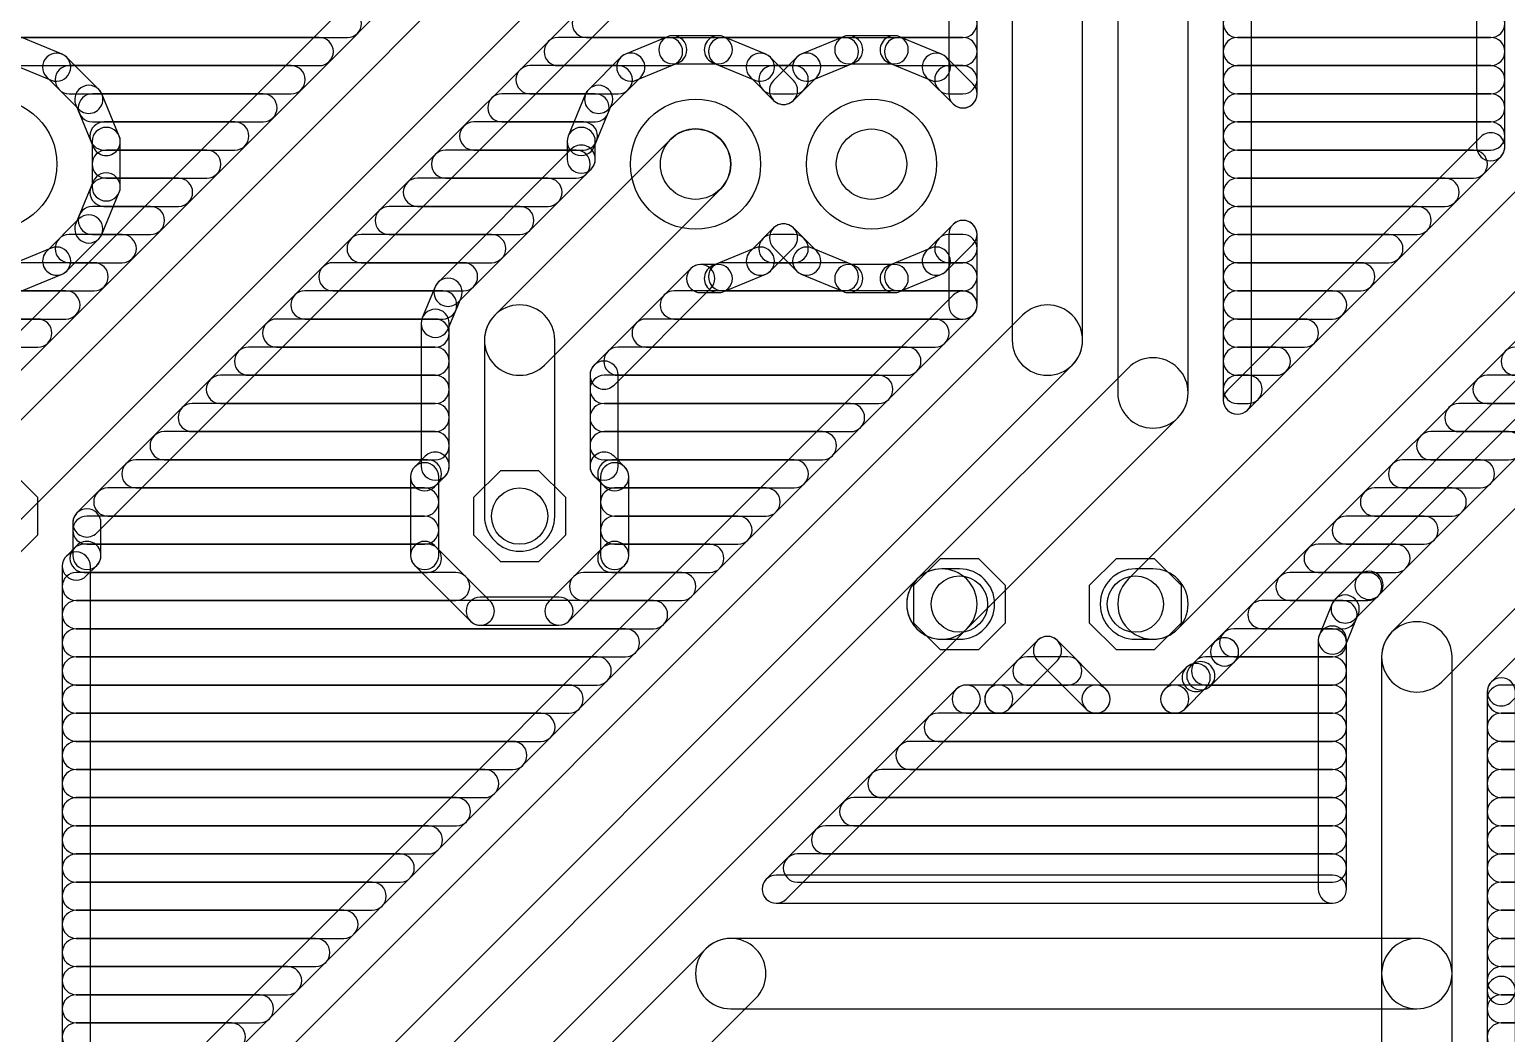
# Model space of a CAD drawing. Extents: x 1 to 104, y 1 to 79.
# Drawn here: x 27.21 to 48.54, y 28.09 to 42.58 of the extents above; entities that cross this region are included whole.
import ezdxf

# ---------------------------------------------------------------- set-up
doc = ezdxf.new("R2010")
doc.units = 0
for name, color, linetype in [('16', 174, 'CONTINUOUS'), ('17', 94, 'CONTINUOUS'), ('44', 250, 'CONTINUOUS')]:
    doc.layers.add(name, color=color, linetype=linetype)

# ---------------------------------------------------------------- blocks, each defined once
blk = doc.blocks.new('OCTAGONP')
blk.add_lwpolyline([(-0.5, -0.2071), (-0.5, 0.2071), (-0.2071, 0.5), (0.2071, 0.5), (0.5, 0.2071), (0.5, -0.2071), (0.2071, -0.5), (-0.2071, -0.5)], close=True)
blk = doc.blocks.new('ROUNDP')
blk.add_circle((0, 0), 0.5)

msp = doc.modelspace()

# ---------------------------------------------------------------- linework, layer by layer
at = {"layer": '16'}
for points in [[(48.1076, 54.7643), (48.1076, 40.891, 1), (48.514, 40.891), (48.514, 54.7643, 1)], [(42.418, 38.1), (42.418, 54.102, 1), (41.402, 54.102), (41.402, 38.1, 1)], [(40.4876, 54.3445), (40.4876, 41.6541, 1), (40.894, 41.6541), (40.894, 54.3445, 1)], [(43.942, 37.338), (43.942, 52.578, 1), (42.926, 52.578), (42.926, 37.338, 1)], [(44.8564, 37.2334), (44.8564, 52.073, 1), (44.45, 52.073), (44.45, 37.2334, 1)], [(37.4991, 48.6547), (25.8357, 36.9913, 1), (26.1231, 36.7039), (37.7865, 48.3673, 1)], [(60.3591, 48.6547), (46.4097, 34.7053, 1), (46.6971, 34.4179), (60.6465, 48.3673, 1)], [(27.0292, 35.4548), (39.2212, 47.6468, 1), (38.5028, 48.3652), (26.3108, 36.1732, 1)], [(47.6032, 33.1688), (62.0812, 47.6468, 1), (61.3628, 48.3652), (46.8848, 33.8872, 1)], [(28.1853, 35.3177), (40.0393, 47.1717, 1), (39.7519, 47.4591), (27.8979, 35.6051, 1)], [(5.0292, 42.4688), (31.8038, 42.4688, 1), (31.8038, 42.8752), (5.0292, 42.8752, 1)], [(35.2522, 42.4688), (40.6908, 42.4688, 1), (40.6908, 42.8752), (35.2522, 42.8752, 1)], [(44.6532, 42.4688), (48.3108, 42.4688, 1), (48.3108, 42.8752), (44.6532, 42.8752, 1)], [(27.683, 42.2274), (27.0762, 42.4787, 1), (26.9206, 42.1033), (27.5275, 41.8519, 1)], [(27.0597, 42.0624), (31.3974, 42.0624, 1), (31.3974, 42.4688), (27.0597, 42.4688, 1)], [(34.8458, 42.0624), (36.4403, 42.0624, 1), (36.4403, 42.4688), (34.8458, 42.4688, 1)], [(36.4238, 42.4787), (35.817, 42.2274, 1), (35.9725, 41.8519), (36.5794, 42.1033, 1)], [(37.1584, 42.4942), (36.5016, 42.4942, 1), (36.5016, 42.0878), (37.1584, 42.0878, 1)], [(37.843, 42.2274), (37.2362, 42.4787, 1), (37.0806, 42.1033), (37.6875, 41.8519, 1)], [(37.2197, 42.0624), (38.9803, 42.0624, 1), (38.9803, 42.4688), (37.2197, 42.4688, 1)], [(38.9638, 42.4787), (38.357, 42.2274, 1), (38.5125, 41.8519), (39.1194, 42.1033, 1)], [(39.6984, 42.4942), (39.0416, 42.4942, 1), (39.0416, 42.0878), (39.6984, 42.0878, 1)], [(40.383, 42.2274), (39.7762, 42.4787, 1), (39.6206, 42.1033), (40.2275, 41.8519, 1)], [(39.7597, 42.0624), (40.6908, 42.0624, 1), (40.6908, 42.4688), (39.7597, 42.4688, 1)], [(44.6532, 42.0624), (48.3108, 42.0624, 1), (48.3108, 42.4688), (44.6532, 42.4688, 1)], [(28.2133, 41.7189), (27.7489, 42.1833, 1), (27.4615, 41.896), (27.926, 41.4315, 1)], [(35.7511, 42.1833), (35.2867, 41.7189, 1), (35.574, 41.4315), (36.0385, 41.896, 1)], [(38.2437, 41.8485), (37.9089, 42.1833, 1), (37.6215, 41.896), (37.9563, 41.5612, 1)], [(38.2911, 42.1833), (37.9563, 41.8485, 1), (38.2437, 41.5612), (38.5785, 41.896, 1)], [(40.8345, 41.7977), (40.4489, 42.1833, 1), (40.1615, 41.896), (40.5471, 41.5104, 1)], [(27.7857, 41.656), (30.991, 41.656, 1), (30.991, 42.0624), (27.7857, 42.0624, 1)], [(34.4394, 41.656), (35.7143, 41.656, 1), (35.7143, 42.0624), (34.4394, 42.0624, 1)], [(37.9457, 41.656), (38.2543, 41.656, 1), (38.2543, 42.0624), (37.9457, 42.0624, 1)], [(40.4857, 41.656), (40.6908, 41.656, 1), (40.6908, 42.0624), (40.4857, 42.0624, 1)], [(44.6532, 41.656), (48.3108, 41.656, 1), (48.3108, 42.0624), (44.6532, 42.0624, 1)], [(28.5087, 41.0462), (28.2574, 41.653, 1), (27.8819, 41.4975), (28.1333, 40.8906, 1)], [(28.1204, 41.2496), (30.5846, 41.2496, 1), (30.5846, 41.656), (28.1204, 41.656, 1)], [(34.033, 41.2496), (35.3796, 41.2496, 1), (35.3796, 41.656), (34.033, 41.656, 1)], [(35.2426, 41.653), (34.9913, 41.0462, 1), (35.3667, 40.8906), (35.6181, 41.4975, 1)], [(44.6532, 41.2496), (48.3108, 41.2496, 1), (48.3108, 41.656), (44.6532, 41.656, 1)], [(28.2887, 40.8432), (30.1782, 40.8432, 1), (30.1782, 41.2496), (28.2887, 41.2496, 1)], [(28.5242, 40.3116), (28.5242, 40.9684, 1), (28.1178, 40.9684), (28.1178, 40.3116, 1)], [(33.6266, 40.8432), (35.2113, 40.8432, 1), (35.2113, 41.2496), (33.6266, 41.2496, 1)], [(34.9758, 40.9684), (34.9758, 40.7132, 1), (35.3822, 40.7132), (35.3822, 40.9684, 1)], [(44.6532, 40.8432), (48.3108, 40.8432, 1), (48.3108, 41.2496), (44.6532, 41.2496, 1)], [(36.4708, 40.9992), (33.9308, 38.4592, 1), (34.6492, 37.7408), (37.1892, 40.2808, 1)], [(48.1671, 41.0347), (44.5095, 37.3771, 1), (44.7969, 37.0897), (48.4545, 40.7473, 1)], [(28.321, 40.4368), (29.7718, 40.4368, 1), (29.7718, 40.8432), (28.321, 40.8432, 1)], [(33.2202, 40.4368), (35.1058, 40.4368, 1), (35.1058, 40.8432), (33.2202, 40.8432, 1)], [(35.0353, 40.8569), (33.1127, 38.9343, 1), (33.4001, 38.6469), (35.3227, 40.5695, 1)], [(49.1708, 40.7452), (43.0748, 34.6492, 1), (43.7932, 33.9308), (49.8892, 40.0268, 1)], [(44.6532, 40.4368), (48.0598, 40.4368, 1), (48.0598, 40.8432), (44.6532, 40.8432, 1)], [(28.2574, 39.627), (28.5087, 40.2338, 1), (28.1333, 40.3894), (27.8819, 39.7825, 1)], [(28.2887, 40.0304), (29.3654, 40.0304, 1), (29.3654, 40.4368), (28.2887, 40.4368, 1)], [(32.8138, 40.0304), (34.6994, 40.0304, 1), (34.6994, 40.4368), (32.8138, 40.4368, 1)], [(44.6532, 40.0304), (47.6534, 40.0304, 1), (47.6534, 40.4368), (44.6532, 40.4368, 1)], [(48.6069, 32.8793), (55.7167, 39.9892, 1), (55.4294, 40.2765), (48.3195, 33.1667, 1)], [(27.7489, 39.0967), (28.2133, 39.5611, 1), (27.926, 39.8485), (27.4615, 39.384, 1)], [(28.1204, 39.624), (28.959, 39.624, 1), (28.959, 40.0304), (28.1204, 40.0304, 1)], [(32.4074, 39.624), (34.293, 39.624, 1), (34.293, 40.0304), (32.4074, 40.0304, 1)], [(44.6532, 39.624), (47.247, 39.624, 1), (47.247, 40.0304), (44.6532, 40.0304, 1)], [(37.9089, 39.0967), (38.2437, 39.4315, 1), (37.9563, 39.7188), (37.6215, 39.384, 1)], [(37.9563, 39.4315), (38.2911, 39.0967, 1), (38.5785, 39.384), (38.2437, 39.7188, 1)], [(40.4489, 39.0967), (40.8345, 39.4823, 1), (40.5471, 39.7696), (40.1615, 39.384, 1)], [(40.4876, 39.6259), (40.4876, 38.605, 1), (40.894, 38.605), (40.894, 39.6259, 1)], [(27.7857, 39.2176), (28.5526, 39.2176, 1), (28.5526, 39.624), (27.7857, 39.624, 1)], [(32.001, 39.2176), (33.8866, 39.2176, 1), (33.8866, 39.624), (32.001, 39.624, 1)], [(37.9457, 39.2176), (38.2543, 39.2176, 1), (38.2543, 39.624), (37.9457, 39.624, 1)], [(40.4857, 39.2176), (40.6908, 39.2176, 1), (40.6908, 39.624), (40.4857, 39.624, 1)], [(44.6113, 33.4557), (50.3643, 39.2087, 1), (50.0769, 39.4961), (44.3239, 33.7431, 1)], [(44.6532, 39.2176), (46.8406, 39.2176, 1), (46.8406, 39.624), (44.6532, 39.624, 1)], [(27.0762, 38.8013), (27.683, 39.0526, 1), (27.5275, 39.4281), (26.9206, 39.1767, 1)], [(37.2362, 38.8013), (37.843, 39.0526, 1), (37.6875, 39.4281), (37.0806, 39.1767, 1)], [(38.357, 39.0526), (38.9638, 38.8013, 1), (39.1194, 39.1767), (38.5125, 39.4281, 1)], [(39.7762, 38.8013), (40.383, 39.0526, 1), (40.2275, 39.4281), (39.6206, 39.1767, 1)], [(27.0597, 38.8112), (28.1462, 38.8112, 1), (28.1462, 39.2176), (27.0597, 39.2176, 1)], [(31.5946, 38.8112), (33.4802, 38.8112, 1), (33.4802, 39.2176), (31.5946, 39.2176, 1)], [(35.6529, 37.4513), (37.0469, 38.8453, 1), (36.7595, 39.1327), (35.3655, 37.7387, 1)], [(36.9032, 38.7858), (37.1584, 38.7858, 1), (37.1584, 39.1922), (36.9032, 39.1922, 1)], [(37.2197, 38.8112), (38.9803, 38.8112, 1), (38.9803, 39.2176), (37.2197, 39.2176, 1)], [(39.0416, 38.7858), (39.6984, 38.7858, 1), (39.6984, 39.1922), (39.0416, 39.1922, 1)], [(39.7597, 38.8112), (40.6908, 38.8112, 1), (40.6908, 39.2176), (39.7597, 39.2176, 1)], [(44.6532, 38.8112), (46.4342, 38.8112, 1), (46.4342, 39.2176), (44.6532, 39.2176, 1)], [(12.7296, 38.4048), (27.7398, 38.4048, 1), (27.7398, 38.8112), (12.7296, 38.8112, 1)], [(31.1882, 38.4048), (33.1808, 38.4048, 1), (33.1808, 38.8112), (31.1882, 38.8112, 1)], [(33.0687, 38.8684), (32.8831, 38.4203, 1), (33.2585, 38.2648), (33.4441, 38.7129, 1)], [(36.5222, 38.4048), (40.6908, 38.4048, 1), (40.6908, 38.8112), (36.5222, 38.8112, 1)], [(44.6532, 38.4048), (46.0278, 38.4048, 1), (46.0278, 38.8112), (44.6532, 38.8112, 1)], [(40.5471, 38.7487), (28.1217, 26.3233, 1), (28.4091, 26.0359), (40.8345, 38.4613, 1)], [(29.3152, 24.7868), (42.2692, 37.7408, 1), (41.5508, 38.4592), (28.5968, 25.5052, 1)], [(33.782, 38.1), (33.782, 35.56, 1), (34.798, 35.56), (34.798, 38.1, 1)], [(12.5159, 37.9984), (27.3334, 37.9984, 1), (27.3334, 38.4048), (12.5159, 38.4048, 1)], [(30.7818, 37.9984), (33.0708, 37.9984, 1), (33.0708, 38.4048), (30.7818, 38.4048, 1)], [(32.8676, 38.3425), (32.8676, 36.2805, 1), (33.274, 36.2805), (33.274, 38.3425, 1)], [(36.1158, 37.9984), (40.2874, 37.9984, 1), (40.2874, 38.4048), (36.1158, 38.4048, 1)], [(44.6532, 37.9984), (45.6214, 37.9984, 1), (45.6214, 38.4048), (44.6532, 38.4048, 1)], [(30.3754, 37.592), (33.0708, 37.592, 1), (33.0708, 37.9984), (30.3754, 37.9984, 1)], [(35.7094, 37.592), (39.881, 37.592, 1), (39.881, 37.9984), (35.7094, 37.9984, 1)], [(44.6532, 37.592), (45.215, 37.592, 1), (45.215, 37.9984), (44.6532, 37.9984, 1)], [(48.6634, 37.592), (49.787, 37.592, 1), (49.787, 37.9984), (48.6634, 37.9984, 1)], [(35.7124, 36.2805), (35.7124, 37.595, 1), (35.306, 37.595), (35.306, 36.2805, 1)], [(40.7452, 33.9308), (43.7932, 36.9788, 1), (43.0748, 37.6972), (40.0268, 34.6492, 1)], [(29.969, 37.1856), (33.0708, 37.1856, 1), (33.0708, 37.592), (29.969, 37.592, 1)], [(35.5092, 37.1856), (39.4746, 37.1856, 1), (39.4746, 37.592), (35.5092, 37.592, 1)], [(44.6532, 37.1856), (44.8086, 37.1856, 1), (44.8086, 37.592), (44.6532, 37.592, 1)], [(48.257, 37.1856), (49.3806, 37.1856, 1), (49.3806, 37.592), (48.257, 37.592, 1)], [(29.5626, 36.7792), (33.0708, 36.7792, 1), (33.0708, 37.1856), (29.5626, 37.1856, 1)], [(35.5092, 36.7792), (39.0682, 36.7792, 1), (39.0682, 37.1856), (35.5092, 37.1856, 1)], [(47.8506, 36.7792), (48.9742, 36.7792, 1), (48.9742, 37.1856), (47.8506, 37.1856, 1)], [(29.1562, 36.3728), (33.0708, 36.3728, 1), (33.0708, 36.7792), (29.1562, 36.7792, 1)], [(35.5092, 36.3728), (38.6618, 36.3728, 1), (38.6618, 36.7792), (35.5092, 36.7792, 1)], [(47.4442, 36.3728), (48.5678, 36.3728, 1), (48.5678, 36.7792), (47.4442, 36.7792, 1)], [(32.9271, 36.4242), (32.7747, 36.2718, 1), (33.0621, 35.9844), (33.2145, 36.1368, 1)], [(35.8053, 36.2718), (35.6529, 36.4242, 1), (35.3655, 36.1368), (35.5179, 35.9844, 1)], [(28.7498, 35.9664), (32.9599, 35.9664, 1), (32.9599, 36.3728), (28.7498, 36.3728, 1)], [(32.7152, 36.1281), (32.7152, 34.9919, 1), (33.1216, 34.9919), (33.1216, 36.1281, 1)], [(35.6201, 35.9664), (38.2554, 35.9664, 1), (38.2554, 36.3728), (35.6201, 36.3728, 1)], [(35.8648, 34.9919), (35.8648, 36.1281, 1), (35.4584, 36.1281), (35.4584, 34.9919, 1)], [(47.0378, 35.9664), (48.1614, 35.9664, 1), (48.1614, 36.3728), (47.0378, 36.3728, 1)], [(28.3434, 35.56), (32.9184, 35.56, 1), (32.9184, 35.9664), (28.3434, 35.9664, 1)], [(35.6616, 35.56), (37.849, 35.56, 1), (37.849, 35.9664), (35.6616, 35.9664, 1)], [(46.6314, 35.56), (47.755, 35.56, 1), (47.755, 35.9664), (46.6314, 35.9664, 1)], [(28.2448, 34.9919), (28.2448, 35.4614, 1), (27.8384, 35.4614), (27.8384, 34.9919, 1)], [(28.0416, 35.1536), (32.9184, 35.1536, 1), (32.9184, 35.56), (28.0416, 35.56, 1)], [(35.6616, 35.1536), (37.4426, 35.1536, 1), (37.4426, 35.56), (35.6616, 35.56, 1)], [(46.225, 35.1536), (47.3486, 35.1536, 1), (47.3486, 35.56), (46.225, 35.56, 1)], [(28.0329, 34.6958), (28.1853, 34.8482, 1), (27.8979, 35.1355), (27.7455, 34.9831, 1)], [(32.7747, 34.8482), (33.5782, 34.0447, 1), (33.8655, 34.3321), (33.0621, 35.1355, 1)], [(35.0018, 34.0447), (35.8053, 34.8482, 1), (35.5179, 35.1355), (34.7144, 34.3321, 1)], [(28.0924, 25.7564), (28.0924, 34.8395, 1), (27.686, 34.8395), (27.686, 25.7564, 1)], [(28.0001, 34.7472), (32.9599, 34.7472, 1), (32.9599, 35.1536), (28.0001, 35.1536, 1)], [(35.6201, 34.7472), (37.0362, 34.7472, 1), (37.0362, 35.1536), (35.6201, 35.1536, 1)], [(45.8186, 34.7472), (46.9422, 34.7472, 1), (46.9422, 35.1536), (45.8186, 35.1536, 1)], [(30.8392, 24.0248), (40.7452, 33.9308, 1), (40.0268, 34.6492), (30.1208, 24.7432, 1)], [(40.386, 33.782), (40.64, 33.782, 1), (40.64, 34.798), (40.386, 34.798, 1)], [(43.434, 34.798), (43.18, 34.798, 1), (43.18, 33.782), (43.434, 33.782, 1)], [(46.4097, 34.7053), (46.0667, 34.3623, 1), (46.3541, 34.0749), (46.6971, 34.4179, 1)], [(27.8892, 34.3408), (33.3663, 34.3408, 1), (33.3663, 34.7472), (27.8892, 34.7472, 1)], [(35.2137, 34.3408), (36.6298, 34.3408, 1), (36.6298, 34.7472), (35.2137, 34.7472, 1)], [(45.4122, 34.3408), (46.5358, 34.3408, 1), (46.5358, 34.7472), (45.4122, 34.7472, 1)], [(27.8892, 33.9344), (36.2234, 33.9344, 1), (36.2234, 34.3408), (27.8892, 34.3408, 1)], [(33.7219, 33.9852), (34.8581, 33.9852, 1), (34.8581, 34.3916), (33.7219, 34.3916, 1)], [(45.0058, 33.9344), (46.1769, 33.9344, 1), (46.1769, 34.3408), (45.0058, 34.3408, 1)], [(46.0227, 34.2964), (45.8371, 33.8483, 1), (46.2125, 33.6928), (46.3981, 34.1409, 1)], [(27.8892, 33.528), (35.817, 33.528, 1), (35.817, 33.9344), (27.8892, 33.9344, 1)], [(44.5994, 33.528), (46.0248, 33.528, 1), (46.0248, 33.9344), (44.5994, 33.9344, 1)], [(45.8216, 33.7705), (45.8216, 30.1752, 1), (46.228, 30.1752), (46.228, 33.7705, 1)], [(47.752, 28.956), (47.752, 33.528, 1), (46.736, 33.528), (46.736, 28.956, 1)], [(41.3518, 32.7747), (42.0537, 33.4766, 1), (41.7663, 33.764), (41.0644, 33.0621, 1)], [(41.7663, 33.4766), (42.4682, 32.7747, 1), (42.7556, 33.0621), (42.0537, 33.764, 1)], [(44.2683, 33.1127), (44.6113, 33.4557, 1), (44.3239, 33.7431), (43.9809, 33.4001, 1)], [(44.6708, 33.5994), (44.6708, 33.5994, 1), (44.2644, 33.5994), (44.2644, 33.5994, 1)], [(27.8892, 33.1216), (35.4106, 33.1216, 1), (35.4106, 33.528), (27.8892, 33.528, 1)], [(41.6145, 33.1216), (42.2055, 33.1216, 1), (42.2055, 33.528), (41.6145, 33.528, 1)], [(44.193, 33.1216), (46.0248, 33.1216, 1), (46.0248, 33.528), (44.193, 33.528, 1)], [(43.8918, 32.7747), (44.2026, 33.0855, 1), (43.9153, 33.3729), (43.6044, 33.0621, 1)], [(44.1367, 33.0415), (44.2024, 33.0687, 1), (44.0469, 33.4441), (43.9812, 33.4169, 1)], [(27.8892, 32.7152), (35.0042, 32.7152, 1), (35.0042, 33.1216), (27.8892, 33.1216, 1)], [(38.1391, 30.0315), (40.8823, 32.7747, 1), (40.5949, 33.0621), (37.8517, 30.3189, 1)], [(40.7386, 32.7152), (41.2081, 32.7152, 1), (41.2081, 33.1216), (40.7386, 33.1216, 1)], [(41.2081, 32.7152), (42.6119, 32.7152, 1), (42.6119, 33.1216), (41.2081, 33.1216, 1)], [(42.6119, 32.7152), (43.7481, 32.7152, 1), (43.7481, 33.1216), (42.6119, 33.1216, 1)], [(43.7481, 32.7152), (46.0248, 32.7152, 1), (46.0248, 33.1216), (43.7481, 33.1216, 1)], [(48.6664, 28.7135), (48.6664, 33.023, 1), (48.26, 33.023), (48.26, 28.7135, 1)], [(48.4632, 32.7152), (73.1042, 32.7152, 1), (73.1042, 33.1216), (48.4632, 33.1216, 1)], [(27.8892, 32.3088), (34.5978, 32.3088, 1), (34.5978, 32.7152), (27.8892, 32.7152, 1)], [(40.3322, 32.3088), (46.0248, 32.3088, 1), (46.0248, 32.7152), (40.3322, 32.7152, 1)], [(48.4632, 32.3088), (72.6978, 32.3088, 1), (72.6978, 32.7152), (48.4632, 32.7152, 1)], [(27.8892, 31.9024), (34.1914, 31.9024, 1), (34.1914, 32.3088), (27.8892, 32.3088, 1)], [(39.9258, 31.9024), (46.0248, 31.9024, 1), (46.0248, 32.3088), (39.9258, 32.3088, 1)], [(48.4632, 31.9024), (56.2894, 31.9024, 1), (56.2894, 32.3088), (48.4632, 32.3088, 1)], [(27.8892, 31.496), (33.785, 31.496, 1), (33.785, 31.9024), (27.8892, 31.9024, 1)], [(39.5194, 31.496), (46.0248, 31.496, 1), (46.0248, 31.9024), (39.5194, 31.9024, 1)], [(48.4632, 31.496), (55.883, 31.496, 1), (55.883, 31.9024), (48.4632, 31.9024, 1)], [(27.8892, 31.0896), (33.3786, 31.0896, 1), (33.3786, 31.496), (27.8892, 31.496, 1)], [(39.113, 31.0896), (46.0248, 31.0896, 1), (46.0248, 31.496), (39.113, 31.496, 1)], [(48.4632, 31.0896), (55.4766, 31.0896, 1), (55.4766, 31.496), (48.4632, 31.496, 1)], [(27.8892, 30.6832), (32.9722, 30.6832, 1), (32.9722, 31.0896), (27.8892, 31.0896, 1)], [(38.7066, 30.6832), (46.0248, 30.6832, 1), (46.0248, 31.0896), (38.7066, 31.0896, 1)], [(48.4632, 30.6832), (55.0702, 30.6832, 1), (55.0702, 31.0896), (48.4632, 31.0896, 1)], [(27.8892, 30.2768), (32.5658, 30.2768, 1), (32.5658, 30.6832), (27.8892, 30.6832, 1)], [(38.3002, 30.2768), (46.0248, 30.2768, 1), (46.0248, 30.6832), (38.3002, 30.6832, 1)], [(48.4632, 30.2768), (54.6638, 30.2768, 1), (54.6638, 30.6832), (48.4632, 30.6832, 1)], [(46.0248, 30.3784), (37.9954, 30.3784, 1), (37.9954, 29.972), (46.0248, 29.972, 1)], [(27.8892, 29.8704), (32.1594, 29.8704, 1), (32.1594, 30.2768), (27.8892, 30.2768, 1)], [(48.4632, 29.8704), (54.2574, 29.8704, 1), (54.2574, 30.2768), (48.4632, 30.2768, 1)], [(27.8892, 29.464), (31.753, 29.464, 1), (31.753, 29.8704), (27.8892, 29.8704, 1)], [(48.4632, 29.464), (53.851, 29.464, 1), (53.851, 29.8704), (48.4632, 29.8704, 1)], [(27.8892, 29.0576), (31.3466, 29.0576, 1), (31.3466, 29.464), (27.8892, 29.464, 1)], [(36.9788, 29.3152), (31.6448, 23.9812, 1), (32.3632, 23.2628), (37.6972, 28.5968, 1)], [(47.244, 29.464), (37.338, 29.464, 1), (37.338, 28.448), (47.244, 28.448, 1)], [(47.752, 22.86), (47.752, 28.956, 1), (46.736, 28.956), (46.736, 22.86, 1)], [(48.4632, 29.0576), (53.4446, 29.0576, 1), (53.4446, 29.464), (48.4632, 29.464, 1)], [(27.8892, 28.6512), (30.9402, 28.6512, 1), (30.9402, 29.0576), (27.8892, 29.0576, 1)], [(48.4632, 28.6512), (53.0382, 28.6512, 1), (53.0382, 29.0576), (48.4632, 29.0576, 1)], [(48.6664, 24.2324), (48.6664, 28.7135, 1), (48.26, 28.7135), (48.26, 24.2324, 1)], [(27.8892, 28.2448), (30.5338, 28.2448, 1), (30.5338, 28.6512), (27.8892, 28.6512, 1)], [(48.4632, 28.2448), (52.6318, 28.2448, 1), (52.6318, 28.6512), (48.4632, 28.6512, 1)], [(27.8892, 27.8384), (30.1274, 27.8384, 1), (30.1274, 28.2448), (27.8892, 28.2448, 1)], [(48.4632, 27.8384), (52.2254, 27.8384, 1), (52.2254, 28.2448), (48.4632, 28.2448, 1)]]:
    msp.add_lwpolyline(points, format="xyb", close=True, dxfattribs=at)
at = {"layer": '44'}
for centre, radius in [((36.83, 40.64), 0.508), ((39.37, 40.64), 0.508), ((34.29, 35.56), 0.4064), ((40.64, 34.29), 0.4064), ((43.18, 34.29), 0.4064)]:
    msp.add_circle(centre, radius, dxfattribs=at)

# ---------------------------------------------------------------- block references
at = {"layer": '17'}
for name, p, xscale, yscale in [('ROUNDP', (26.67, 40.64), 1.8796, 1.8796), ('ROUNDP', (36.83, 40.64), 1.8796, 1.8796), ('ROUNDP', (39.37, 40.64), 1.8796, 1.8796), ('OCTAGONP', (26.67, 35.56), 1.3208, 1.3208), ('OCTAGONP', (34.29, 35.56), 1.3208, 1.3208)]:
    msp.add_blockref(name, p, dxfattribs=dict(at, xscale=xscale, yscale=yscale))
at = {"layer": '17', "xscale": 1.3208, "yscale": 1.3208, "rotation": 90}
for p in [(40.64, 34.29), (43.18, 34.29)]:
    msp.add_blockref('OCTAGONP', p, dxfattribs=at)

doc.saveas('drawing.dxf')
